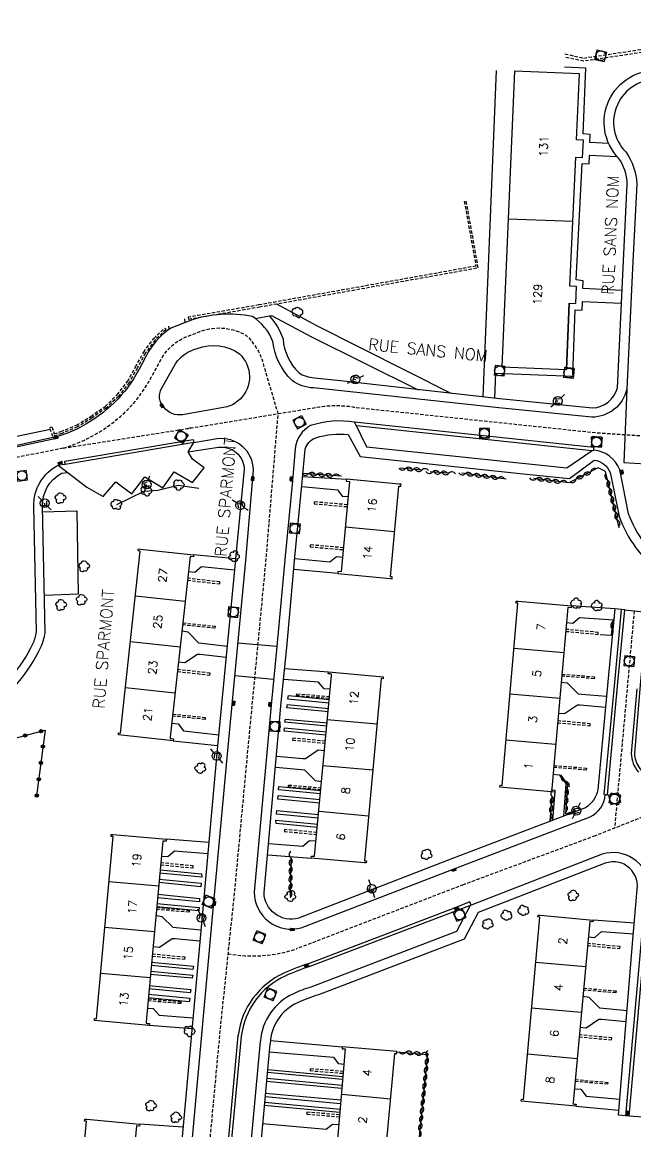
# Model space of a CAD drawing. Header units: millimetres. Extents: x 157000 to 158001, y 120999 to 122000.
# Drawn here: x 157630.4 to 157723.5, y 121662.6 to 121831 of the extents above; entities that cross this region are included whole.
import ezdxf
from ezdxf.enums import TextEntityAlignment as Align

# ---------------------------------------------------------------- set-up
doc = ezdxf.new("R2010")
doc.units = ezdxf.units.MM
doc.linetypes.add('DASHED', pattern=[0.75, 0.5, -0.25])
doc.layers.get('0').update_dxf_attribs({"linetype": 'CONTINUOUS'})
for name, color, linetype in [('W0001', 6, 'DASHED'), ('W0008', 7, 'CONTINUOUS'), ('W0100', 7, 'CONTINUOUS'), ('W0112', 1, 'DASHED'), ('W0300', 7, 'CONTINUOUS'), ('W0302', 3, 'CONTINUOUS'), ('W0310', 3, 'CONTINUOUS'), ('W0322', 7, 'CONTINUOUS'), ('W0334', 7, 'CONTINUOUS'), ('W0400', 7, 'CONTINUOUS'), ('W0420', 7, 'CONTINUOUS'), ('W0471', 7, 'CONTINUOUS'), ('W0989', 7, 'CONTINUOUS'), ('W0991', 7, 'CONTINUOUS'), ('W1102', 7, 'CONTINUOUS')]:
    doc.layers.add(name, color=color, linetype=linetype)
doc.styles.get("Standard").update_dxf_attribs({"font": 'romans.shx', "width": 0.85})

# ---------------------------------------------------------------- blocks, each defined once
blk = doc.blocks.new('T420')
for p, q in [((0.75, 0.75), (-0.75, 0.75)), ((-0.75, 0.75), (-0.75, -0.75)), ((0.75, 0.75), (0.75, -0.75)), ((0.75, -0.75), (-0.75, -0.75))]:
    blk.add_line(p, q)
blk.add_ellipse((0, 0), major_axis=(-0.53, 0.53), ratio=1, start_param=3.926991, end_param=10.210176)
blk = doc.blocks.new('t322o')
at = {"color": 0, "linetype": 'Continuous'}
for radius in [0.25, 0.15]:
    blk.add_circle((0, 0), radius, dxfattribs=at)
blk = doc.blocks.new('T300')
for p, q in [((-0.8, 0.51), (-0.86, 0.34)), ((-0.86, 0.34), (-0.86, 0.17)), ((-0.86, 0.17), (-0.74, 0.06)), ((-0.69, 0.63), (-0.8, 0.51)), ((-0.8, -0.06), (-0.74, 0.06)), ((-0.74, 0.06), (-0.69, 0.11)), ((-0.57, 0.69), (-0.69, 0.63)), ((-0.46, 0.69), (-0.57, 0.69)), ((-0.29, 0.63), (-0.46, 0.69)), ((-0.29, 0.63), (-0.17, 0.74)), ((-0.23, 0.57), (-0.29, 0.63)), ((-0.17, 0.74), (-0.06, 0.8)), ((-0.06, 0.8), (0.06, 0.8)), ((0.06, 0.8), (0.23, 0.74)), ((0.23, 0.74), (0.34, 0.63)), ((0.34, 0.63), (0.4, 0.51)), ((0.46, 0.46), (0.34, 0.46)), ((0.4, 0.51), (0.4, 0.46)), ((0.57, 0.4), (0.46, 0.46)), ((0.57, 0.4), (0.69, 0.29)), ((0.69, 0.29), (0.74, 0.17)), ((0.74, 0.06), (0.69, -0.17)), ((0.74, 0.17), (0.74, 0.06)), ((-0.8, -0.17), (-0.8, -0.06)), ((-0.8, -0.23), (-0.8, -0.17)), ((-0.74, -0.34), (-0.8, -0.23)), ((-0.69, -0.4), (-0.74, -0.34)), ((-0.51, -0.46), (-0.69, -0.4)), ((-0.4, -0.46), (-0.51, -0.46)), ((-0.4, -0.46), (-0.34, -0.46)), ((-0.34, -0.46), (-0.34, -0.4)), ((-0.34, -0.51), (-0.34, -0.46)), ((-0.29, -0.63), (-0.34, -0.51)), ((-0.17, -0.74), (-0.29, -0.63)), ((-0.06, -0.8), (-0.17, -0.74)), ((0.06, -0.8), (-0.06, -0.8)), ((0.17, -0.74), (0.06, -0.8)), ((0.23, -0.69), (0.17, -0.74)), ((0.29, -0.46), (0.23, -0.46)), ((0.29, -0.63), (0.23, -0.69)), ((0.46, -0.4), (0.29, -0.46)), ((0.34, -0.51), (0.29, -0.63)), ((0.34, -0.51), (0.34, -0.46)), ((0.57, -0.34), (0.46, -0.4)), ((0.63, -0.29), (0.57, -0.34)), ((0.69, -0.17), (0.63, -0.29))]:
    blk.add_line(p, q)
blk = doc.blocks.new('T471')
for p, q in [((-0.333334, 0.333334), (-0.333334, -0.333334)), ((-0.333334, 0.333334), (0.333334, 0.333334)), ((-0.333334, 0), (0, 0)), ((0.500001, 0.500001), (1.000002, 1.000002)), ((-0.500001, -0.500001), (-1.000002, -1.000002)), ((-0.333334, -0.333334), (0.333334, -0.333334))]:
    blk.add_line(p, q)
blk.add_ellipse((0, 0), major_axis=(0.471405, 0.471405), ratio=1, start_param=5.4977871438, end_param=11.780972451)
blk = doc.blocks.new('t310o')
at = {"color": 0, "linetype": 'Continuous'}
for centre, start, end in [((-0.5, 0.38), 216.8699, 323.1304), ((0.5, -0.37), 36.8699, 143.1303)]:
    blk.add_arc(centre, 0.625, start, end, dxfattribs=at)
blk = doc.blocks.new('T400')
for p, q in [((-0.15, 0.3), (0.15, 0.3)), ((-0.15, -0.25), (-0.15, 0.3)), ((-0.15, 0.15), (0.15, 0.15)), ((-0.15, 0), (0.15, 0)), ((0.15, 0.3), (0.15, -0.25)), ((-0.15, -0.15), (0.15, -0.15)), ((-0.15, -0.25), (-0.15, -0.3)), ((-0.15, -0.3), (0.15, -0.3)), ((0.15, -0.3), (0.15, -0.25))]:
    blk.add_line(p, q)

msp = doc.modelspace()

# ---------------------------------------------------------------- linework, layer by layer
at = {"layer": 'W0001', "flags": 128}
for points in [[(157636.62, 121766.33), (157625.76, 121764.14), (157622.82, 121763.51, -0.07214), (157616.49, 121763.41, -0.149473), (157605.2, 121768.52, -0.128183), (157598.81, 121777.94), (157593.13, 121794.84), (157580.43, 121832.5), (157566.87, 121872.69)], [(157636.62, 121766.33, 0.146057), (157647.65, 121773.54, 0.029615), (157649.6, 121776.42), (157651.74, 121780.28, -0.188365), (157656.27, 121783.56, -0.260923), (157664.34, 121783.48, -0.149042), (157667.02, 121778.9), (157669.19, 121771.57), (157667.32, 121749.01), (157664.62, 121720.69), (157662.61, 121699.19), (157660.39, 121677.85), (157657.99, 121652, 0.075761), (157659.81, 121630.7, 0.071176), (157665.88, 121616.95, 0.086371), (157674.54, 121606.65), (157694.23, 121588.36)], [(157636.62, 121766.33), (157656.02, 121769.39), (157675.15, 121772.55, -0.088778), (157681.08, 121772.51), (157717.37, 121768.69), (157724.2, 121768.23)]]:
    msp.add_lwpolyline(points, format="xyb", dxfattribs=at)
at = {"layer": 'W0001'}
msp.add_lwpolyline([(157843.17, 121748.54), (157824.47, 121741.87, -0.086218), (157818.04, 121740.92), (157810.34, 121741.66, 0.108479), (157805.76, 121741.07), (157792.77, 121736.6), (157774.81, 121729.69), (157749.75, 121720.04), (157745.22, 121718.31), (157730.11, 121712.55), (157717.34, 121707.48), (157697.33, 121700.05), (157672.04, 121690.33, -0.126483), (157661.61, 121689.59)], format="xyb", dxfattribs=at)
at = {"layer": 'W0001', "flags": 128}
msp.add_lwpolyline([(157723.24, 121741.64), (157720.26, 121708.64)], dxfattribs=at)
at = {"layer": 'W0008'}
for points in [[(157730.61, 121810.8, 2.596499), (157721.98, 121811.29, -0.149764), (157723.63, 121806.44), (157723, 121793.64), (157722.12, 121775.26, -0.344561), (157716.84, 121771.02), (157702.7, 121772.44), (157674.59, 121775.47, -0.148349), (157671.34, 121776.59, -0.175069), (157668.44, 121782.51, 0.159212), (157665.32, 121786.33, 0.130586), (157655.91, 121785.71), (157652.95, 121784.54, 0.11567), (157649.58, 121781), (157648.12, 121778.34, -0.052455), (157645.94, 121774.95, -0.145789), (157635.78, 121768.08), (157635.83, 121767.87), (157625.44, 121765.61)], [(157728.16, 121748.65, -0.143496), (157722.41, 121756.34), (157721.6, 121760.52), (157721.05, 121763.04, 0.294738), (157717.12, 121766), (157717.14, 121766.44), (157680.84, 121770.28, 0.116847), (157674.16, 121769.76, 0.249061), (157671.83, 121766.3), (157671.39, 121761.37), (157670.28, 121749.93), (157669.03, 121736.21), (157668.2, 121727.86), (157665.59, 121698.92, 0.495933), (157672.74, 121693.53)], [(157656.02, 121769.39), (157655.14, 121769.23, -0.279388)], [(157635.94, 121763.79), (157636.9, 121763.91), (157636.86, 121764.35), (157656.32, 121767.65), (157656.46, 121767.21), (157659.98, 121767.79, -0.453952), (157665.42, 121763.05), (157664.28, 121749.28), (157661.59, 121720.98), (157659.39, 121696.83), (157656.09, 121660.53), (157655.48, 121653.89, 0.094741), (157657.61, 121628.66, 0.138759), (157671.77, 121605.25), (157672.39, 121604.66), (157684.6, 121593.32, -0.177298), (157686.13, 121586.16, -0.172291), (157683.25, 121580.66), (157671.4, 121567.67), (157670.42, 121566.53), (157643.47, 121536.88), (157640.13, 121533.24), (157619.7, 121510.74), (157617.1, 121507.91)], [(157628.78, 121731.58, 0.062791), (157632, 121736.6, 0.071922), (157632.57, 121738.44), (157632.17, 121757.42, -0.292128), (157635.94, 121763.79)], [(157672.74, 121693.53), (157696.21, 121702.58), (157716.56, 121710.38, 0.278855), (157718.84, 121713.72), (157719.21, 121713.7), (157720.79, 121730.73), (157721.82, 121741.8), (157724.66, 121741.48)], [(157723.63, 121729.81), (157722.78, 121719.99, 0.156952), (157723.88, 121717.14)], [(157725.56, 121700.05, 0.465896), (157718.41, 121704.69), (157698.53, 121696.97), (157698.32, 121697.46), (157695.96, 121696.51), (157673.03, 121687.76)], [(157673.93, 121688.09, 0.033489), (157670.1, 121686.64, 0.259072), (157663.17, 121677.21), (157663.14, 121677.13), (157660.78, 121651.78, 0.075624), (157662.53, 121631.36, 0.071176), (157666.75, 121620.77), (157667.16, 121620.98), (157667.24, 121620.77, 0.104642), (157676.47, 121608.95)]]:
    msp.add_lwpolyline(points, format="xyb", dxfattribs=at)
msp.add_lwpolyline([(157654.74, 121771.41, -0.288644), (157651.89, 121772.56, -0.342919), (157651.55, 121775.36), (157653.65, 121779.14, -0.191151), (157656.95, 121781.45, -0.26253), (157663.36, 121780.63, -0.42952), (157663.45, 121773.76, -0.120642), (157661.5, 121772.61)], format="xyb", close=True, dxfattribs=at)
for points in [[(157635.94, 121763.79), (157636.9, 121763.91)], [(157725.32, 121664.74), (157722.47, 121664.92), (157724.8, 121690.97)], [(157663.17, 121677.21), (157663.12, 121677.09), (157663.13, 121677.12)]]:
    msp.add_lwpolyline(points, dxfattribs=at)
at = {"layer": 'W0100'}
for points in [[(157714.39, 121810.5), (157715.43, 121810.46), (157715.55, 121813.07), (157714.51, 121813.11), (157714.97, 121823.15), (157705.08, 121823.57), (157703.18, 121778.65), (157712.99, 121778.25), (157713.38, 121788.32), (157714.38, 121788.28), (157714.49, 121790.88), (157713.51, 121790.92)], [(157687.55, 121760.56), (157687.56, 121760.56), (157687.87, 121760.54), (157687.89, 121760.84), (157687.58, 121760.86), (157679.58, 121761.62), (157679.55, 121761.32), (157680.05, 121761.27), (157678.79, 121747.53), (157678.29, 121747.58), (157678.27, 121747.28), (157686.23, 121746.53), (157686.53, 121746.5), (157686.55, 121746.8), (157686.26, 121746.82)], [(157645.03, 121723.11), (157645.33, 121723.08), (157648.31, 121750.7), (157648.01, 121750.73), (157648.05, 121751.03), (157648.35, 121751), (157656.4, 121750.13), (157656.37, 121749.83), (157655.87, 121749.88), (157652.85, 121722.46), (157652.83, 121722.27), (157653.03, 121722.24), (157653.33, 121722.21), (157653.29, 121721.91), (157645, 121722.81)], [(157702.9, 121715.15), (157703.2, 121715.12), (157705.62, 121742.8), (157705.32, 121742.82), (157705.35, 121743.12), (157705.65, 121743.1), (157713.72, 121742.39), (157713.69, 121742.09), (157713.19, 121742.14), (157710.73, 121714.66), (157710.71, 121714.46), (157710.91, 121714.45), (157711.21, 121714.42), (157711.19, 121714.12), (157702.88, 121714.85)], [(157685.14, 121731.33), (157684.84, 121731.35), (157682.34, 121703.68), (157682.64, 121703.66), (157682.61, 121703.36), (157682.31, 121703.38), (157674.24, 121704.11), (157674.27, 121704.41), (157674.76, 121704.37), (157677.31, 121731.83), (157677.33, 121732.03), (157677.13, 121732.05), (157676.83, 121732.08), (157676.86, 121732.38), (157685.16, 121731.63)], [(157641.39, 121679.73), (157641.69, 121679.71), (157644.18, 121707.38), (157643.89, 121707.4), (157643.91, 121707.7), (157644.21, 121707.68), (157652.28, 121706.95), (157652.26, 121706.65), (157651.76, 121706.69), (157649.22, 121679.23), (157649.2, 121679.03), (157649.4, 121679.01), (157649.7, 121678.98), (157649.67, 121678.68), (157641.36, 121679.43)], [(157706.14, 121667.49), (157706.44, 121667.46), (157708.93, 121695.13), (157708.63, 121695.16), (157708.66, 121695.46), (157708.96, 121695.43), (157717.03, 121694.7), (157717, 121694.4), (157716.51, 121694.45), (157713.97, 121666.98), (157713.95, 121666.78), (157714.15, 121666.76), (157714.45, 121666.74), (157714.42, 121666.44), (157706.12, 121667.19)], [(157637.36, 121636.51), (157637.65, 121636.48), (157640.15, 121664.15), (157639.85, 121664.18), (157639.88, 121664.48), (157640.18, 121664.45), (157648.25, 121663.72), (157648.22, 121663.42), (157647.72, 121663.47), (157645.18, 121636), (157645.17, 121635.8), (157645.37, 121635.78), (157645.66, 121635.76), (157645.64, 121635.46), (157637.33, 121636.21)]]:
    msp.add_lwpolyline(points, close=True, dxfattribs=at)
for points in [[(157687.26, 121674.72), (157678.94, 121675.47), (157678.92, 121675.17), (157679.41, 121675.13), (157678.22, 121661.38), (157677.73, 121661.42), (157677.7, 121661.13), (157685.66, 121660.41), (157685.96, 121660.38), (157685.99, 121660.68), (157685.69, 121660.71), (157686.92, 121674.45)], [(157686.92, 121674.45), (157686.93, 121674.45), (157687.24, 121674.44), (157687.26, 121674.72)]]:
    msp.add_lwpolyline(points, dxfattribs=at)
at = {"layer": 'W0112'}
for points in [[(157712.75, 121826.17), (157715.59, 121825.55), (157725.48, 121827.03), (157725.46, 121825.56), (157725.23, 121825.56), (157725.24, 121826.51), (157715.58, 121825.07), (157712.73, 121825.69)], [(157697.47, 121803.81), (157699.24, 121793.96), (157666.32, 121788.07), (157655.59, 121786.21), (157655.64, 121785.91), (157666.38, 121787.77), (157699.59, 121793.72), (157697.77, 121803.86)], [(157635.36, 121768.2), (157635.36, 121768.19)], [(157679.75, 121757.74), (157674.72, 121758.17), (157674.7, 121757.88), (157679.72, 121757.45)], [(157679.13, 121751.21), (157674.11, 121751.64), (157674.08, 121751.35), (157679.11, 121750.92)], [(157655.47, 121746.27), (157660.37, 121745.72), (157660.4, 121746.02), (157655.51, 121746.57)], [(157654.76, 121739.8), (157659.68, 121739.29), (157659.64, 121739), (157654.73, 121739.5)], [(157712.87, 121738.52), (157717.78, 121738.06), (157717.8, 121738.36), (157712.9, 121738.82)], [(157653.95, 121732.43), (157658.87, 121731.88), (157658.91, 121732.17), (157653.98, 121732.73)], [(157712.29, 121732.03), (157717.21, 121731.63), (157717.19, 121731.33), (157712.26, 121731.73)], [(157676.98, 121728.33), (157672.03, 121728.75), (157672.06, 121729.05), (157677.01, 121728.63)], [(157653.24, 121725.96), (157658.18, 121725.45), (157658.15, 121725.16), (157653.2, 121725.66)], [(157711.63, 121724.65), (157716.56, 121724.2), (157716.59, 121724.49), (157711.65, 121724.95)], [(157676.38, 121721.85), (157671.45, 121722.32), (157671.42, 121722.02), (157676.36, 121721.55)], [(157711.05, 121718.17), (157716, 121717.76), (157715.98, 121717.46), (157711.02, 121717.87)], [(157675.7, 121714.47), (157670.78, 121714.89), (157670.8, 121715.19), (157675.73, 121714.77)], [(157675.1, 121707.98), (157670.2, 121708.45), (157670.17, 121708.15), (157675.07, 121707.69)], [(157651.42, 121703.08), (157656.33, 121702.61), (157656.36, 121702.91), (157651.45, 121703.38)], [(157650.82, 121696.59), (157655.75, 121696.17), (157655.72, 121695.88), (157650.79, 121696.29)], [(157716.17, 121690.83), (157721.08, 121690.37), (157721.11, 121690.66), (157716.2, 121691.13)], [(157650.14, 121689.21), (157655.07, 121688.74), (157655.1, 121689.04), (157650.17, 121689.51)], [(157715.57, 121684.35), (157720.5, 121683.93), (157720.47, 121683.63), (157715.55, 121684.05)], [(157649.54, 121682.73), (157654.49, 121682.31), (157654.47, 121682.01), (157649.51, 121682.43)], [(157714.89, 121676.97), (157719.83, 121676.5), (157719.86, 121676.8), (157714.92, 121677.27)], [(157679.12, 121671.71), (157674.09, 121672.12), (157674.07, 121671.84), (157679.09, 121671.43)], [(157714.29, 121670.48), (157719.25, 121670.06), (157719.22, 121669.77), (157714.27, 121670.19)], [(157678.55, 121665.13), (157673.6, 121665.53), (157673.57, 121665.24), (157678.52, 121664.84)]]:
    msp.add_lwpolyline(points, dxfattribs=at)
msp.add_lwpolyline([(157634.92, 121769.56), (157635.26, 121768.51), (157636.28, 121768.85), (157638.65, 121769.81), (157640.82, 121771.15), (157642.98, 121772.67), (157644.8, 121774.42), (157646.37, 121776.47), (157647.61, 121778.65), (157648.83, 121780.9), (157650.35, 121782.96), (157652.02, 121784.56), (157652.22, 121784.34), (157650.58, 121782.76), (157649.08, 121780.74), (157647.87, 121778.5), (157646.62, 121776.3), (157645.02, 121774.22), (157643.17, 121772.44), (157640.98, 121770.9), (157638.78, 121769.55), (157636.39, 121768.57), (157635.05, 121768.09), (157634.6, 121769.46)], close=True, dxfattribs=at)
at = {"layer": 'W0302'}
msp.add_lwpolyline([(157644.77, 121757.77), (157648.92, 121759.79), (157650.97, 121759.97), (157654.07, 121760.73), (157657.21, 121760.26)], dxfattribs=at)
at = {"layer": 'W0310'}
for points in [[(157691.03, 121763.01), (157687.73, 121763.29)], [(157720.99, 121754.22), (157718.88, 121762.78), (157717.8, 121763.33), (157713.34, 121761.07), (157708.02, 121761.73)], [(157678.84, 121762.07), (157672.99, 121762.49)], [(157695.13, 121762.52), (157692.28, 121762.73)], [(157703.83, 121761.64), (157697.09, 121762.53)], [(157720.02, 121740.19), (157719.74, 121737.88), (157718.07, 121737.97)], [(157712.05, 121716.75), (157713.13, 121715.28), (157712.82, 121710.83), (157714.2, 121711.27)], [(157710.52, 121709.71), (157710.81, 121713.56)], [(157671.14, 121704.13), (157671.07, 121698.25)], [(157687.26, 121674.71), (157691.89, 121674.3), (157690.5, 121660.3), (157686.48, 121660.3)]]:
    msp.add_lwpolyline(points, dxfattribs=at)
at = {"layer": 'W0322'}
msp.add_line((157713.38, 121788.32), (157712.99, 121778.25), dxfattribs=at)
at = {"layer": 'W0322', "flags": 128}
msp.add_lwpolyline([(157713.38, 121788.32), (157714.38, 121788.28), (157714.49, 121790.88), (157713.51, 121790.92)], dxfattribs=at)
at = {"layer": 'W0322'}
msp.add_lwpolyline([(157616.34, 121718.85), (157633.86, 121723.52), (157632.59, 121713.55)], dxfattribs=at)
at = {"layer": 'W0334'}
for p, q in [((157672.95, 121762.01), (157679.58, 121761.62)), ((157653.29, 121721.91), (157660.05, 121721.18)), ((157714.42, 121666.44), (157720.93, 121665.85))]:
    msp.add_line(p, q, dxfattribs=at)
for points in [[(157635.78, 121768.08), (157625.39, 121765.82), (157622.5, 121765.2, -0.071605), (157616.71, 121765.11, -0.149491), (157606.33, 121769.81, -0.128027), (157600.44, 121778.5), (157594.76, 121795.39), (157582.06, 121833.05), (157572.06, 121862.7)], [(157667.86, 121786.4, -0.110913), (157669.97, 121782.87, 0.177363), (157672.35, 121777.79, 0.145041), (157674.7, 121777.02), (157678.7, 121776.59), (157702.85, 121773.86), (157716.9, 121772.45, 0.331132), (157720.7, 121775.47), (157721.57, 121793.71), (157722.2, 121806.45, 0.144339), (157720.88, 121810.37, -2.539312), (157731.6, 121809.77, 0.147928), (157730.09, 121806.52), (157729.17, 121786.69), (157728.08, 121762.96, 0.266048), (157732.45, 121753.64), (157734.24, 121753.59), (157735, 121753.63), (157736.11, 121753.66), (157748.96, 121752.49, 0.146249), (157750.61, 121753.97), (157750.88, 121756.8), (157746.42, 121757.05), (157746.41, 121757.19)], [(157720.3, 121741.94), (157719.25, 121730.87), (157717.73, 121714.44, -0.194552), (157715.86, 121711.75), (157695.66, 121704.02), (157672.33, 121694.98, -0.490995), (157667.09, 121698.86), (157669.69, 121727.72), (157670.53, 121736.07), (157670.53, 121736.07), (157671.77, 121749.79), (157672.88, 121761.23), (157673.32, 121766.16, -0.230456), (157674.95, 121767.92, -0.09945), (157679.87, 121768.4), (157681.66, 121765.08), (157706.89, 121762.39), (157713.46, 121761.71), (157717.18, 121764.52, -0.274842), (157719.6, 121762.61), (157720.13, 121760.21), (157720.96, 121755.93, 0.146373), (157727.32, 121747.4)], [(157655.57, 121765.77), (157660.18, 121766.46, -0.445947), (157664.09, 121763.12), (157662.75, 121749.54), (157662.74, 121749.42), (157660.05, 121721.12), (157657.86, 121696.97), (157654.55, 121660.67), (157653.94, 121654.05), (157653.57, 121648.06), (157651.44, 121625.03, 0.203298), (157653.54, 121619.98), (157667.2, 121607.74), (157671.34, 121603.53), (157683.39, 121592.33, -0.171794), (157684.6, 121586.37, -0.174348), (157682.16, 121581.75), (157670.25, 121568.7), (157669.27, 121567.56), (157642.33, 121537.92), (157638.99, 121534.28), (157618.56, 121511.78), (157615.96, 121508.95)], [(157546.37, 121683.24), (157545.75, 121683.09, 0.001007), (157545.68, 121683.32, 0.055504), (157541.11, 121694.06, -0.337207), (157543.51, 121704.02, -0.124811), (157547.44, 121705.85), (157585.23, 121716.07), (157622.12, 121726.12, 0.167884), (157629.79, 121730.74, 0.062791), (157633.18, 121736.03, 0.075752), (157633.88, 121738.35), (157633.48, 121757.45, -0.28198), (157636.34, 121762.52), (157637.3, 121762.64)], [(157725.16, 121741.44), (157724.13, 121729.77), (157723.28, 121719.99, 0.126382), (157723.98, 121717.87), (157724.25, 121717.44)], [(157722.47, 121664.92), (157720.86, 121665.07), (157723.01, 121691.13), (157723.76, 121699.93, 0.264484), (157721.71, 121703.16, 0.15437), (157719.62, 121703.49), (157718.87, 121703.32), (157699.57, 121695.83), (157697.43, 121691.79), (157675.37, 121683.35, 0.033489), (157672.17, 121682.14, 0.28317), (157668.03, 121675.95), (157667.99, 121675.86), (157665.72, 121651.39, 0.075359), (157667.35, 121632.52, 0.056381), (157670.06, 121625.06, 0.071176)], [(157698.53, 121696.97), (157696.14, 121696.04), (157674.06, 121687.63, 0.033489), (157670.3, 121686.2, 0.260676), (157663.64, 121677.08), (157663.6, 121677.01), (157661.25, 121651.75, 0.0756), (157662.99, 121631.47, 0.071176), (157667.16, 121620.98, 0.071176)], [(157698.36, 121696.91), (157696.28, 121692.97), (157674.21, 121684.53, 0.033489), (157671.54, 121683.5, 0.273646), (157666.55, 121676.31), (157666.52, 121676.24), (157664.22, 121651.51, 0.075443), (157665.89, 121632.17, 0.052096), (157668.44, 121624.96, 0.071176)]]:
    msp.add_lwpolyline(points, format="xyb", dxfattribs=at)
for points in [[(157719.37, 121812.6), (157716.52, 121812.74), (157716.56, 121813.94), (157715.49, 121814.05), (157715.9, 121824.02), (157712.67, 121824.15)], [(157700.36, 121774.13), (157702.36, 121823.68)], [(157721.41, 121790.27), (157715.47, 121790.55), (157715.51, 121791.75), (157714.44, 121791.86), (157715.34, 121809.53), (157716.4, 121809.49), (157716.46, 121810.73), (157716.42, 121810.8), (157720.68, 121810.59)], [(157713.93, 121777.47), (157714.28, 121787.34), (157715.35, 121787.3), (157715.4, 121788.54), (157715.37, 121788.61), (157721.31, 121788.32)], [(157668.97, 121788.24), (157675.07, 121784.97), (157695.42, 121774.66)], [(157655.13, 121785.4), (157655.08, 121785.97)], [(157665.78, 121786.02), (157667.86, 121786.4), (157668.34, 121786.43), (157674.2, 121783.29), (157690.5, 121775.19)], [(157652.71, 121784.38), (157652.66, 121784.86)], [(157702.1, 121773.94), (157702.27, 121777.69), (157713.92, 121777.24)], [(157722.12, 121775.26), (157721.69, 121764.15), (157726.69, 121763.85)], [(157680.84, 121770.28), (157682.65, 121766.52), (157713.04, 121763.34), (157716.86, 121765.99), (157717.12, 121766)], [(157625.11, 121767.24), (157634.68, 121769.22)], [(157681.1, 121769.75), (157716.84, 121765.97)], [(157635.87, 121763.75), (157640.19, 121760.39), (157642.69, 121758.98), (157644.58, 121761.23), (157647.05, 121759.39), (157649.02, 121761.99), (157651.75, 121760.31), (157653.44, 121762.74), (157656.24, 121761.09), (157658.01, 121763.36), (157656.22, 121764.64), (157655.57, 121765.77), (157656.46, 121767.21)], [(157656.44, 121767.17), (157636.91, 121763.85), (157636.9, 121763.91)], [(157672.81, 121760.52), (157678.24, 121760.02), (157678.94, 121759.06), (157679.86, 121758.97)], [(157633.5, 121756.65), (157638.67, 121756.8), (157638.87, 121744.15), (157633.77, 121743.98)], [(157662.75, 121749.54), (157656.4, 121750.13)], [(157678.99, 121749.74), (157678.06, 121749.83), (157677.09, 121749.04), (157671.75, 121749.54)], [(157655.62, 121747.6), (157656.58, 121747.49), (157657.61, 121748.34), (157662.59, 121747.88)], [(157678.27, 121747.28), (157671.6, 121747.9)], [(157721.82, 121741.8), (157720.33, 121741.93), (157713.72, 121742.39)], [(157718.84, 121713.72), (157718.72, 121713.73), (157720.29, 121730.78), (157721.34, 121741.85)], [(157712.99, 121739.85), (157713.95, 121739.76), (157714.97, 121740.63), (157720.14, 121740.26)], [(157661.49, 121736.23), (157657.67, 121736.65), (157657.19, 121736.72), (157655.56, 121738.39), (157654.62, 121738.53)], [(157669.03, 121736.21), (157663.08, 121736.74)], [(157661.33, 121734.57), (157657.41, 121735), (157657, 121735.03), (157655.05, 121733.75), (157654.1, 121733.82)], [(157670.25, 121732.9), (157670.25, 121732.9), (157676.86, 121732.38)], [(157668.54, 121731.23), (157662.64, 121731.76)], [(157677.12, 121729.76), (157676.23, 121729.81), (157675.36, 121730.82), (157670.09, 121731.22)], [(157719.04, 121728.61), (157715.26, 121728.94), (157714.78, 121729), (157713.12, 121730.64), (157712.17, 121730.76)], [(157676.96, 121727.64), (157670.7, 121728.23), (157670.78, 121728.76), (157677.04, 121728.16)], [(157676.86, 121726.3), (157670.57, 121726.9), (157670.63, 121727.41), (157676.91, 121726.81)], [(157718.89, 121726.95), (157715.04, 121727.29), (157714.63, 121727.31), (157712.7, 121725.99), (157711.75, 121726.04)], [(157653.08, 121724.56), (157654.05, 121724.46), (157654.87, 121723.41), (157660.21, 121722.82)], [(157676.65, 121724.12), (157670.26, 121724.73), (157670.36, 121725.21), (157676.7, 121724.61)], [(157676.52, 121722.77), (157670.15, 121723.38), (157670.22, 121723.87), (157676.57, 121723.26)], [(157669.03, 121719.58), (157672.96, 121719.22), (157673.37, 121719.2), (157675.3, 121720.51), (157676.25, 121720.45)], [(157668.88, 121717.92), (157672.74, 121717.57), (157673.22, 121717.51), (157674.87, 121715.86), (157675.82, 121715.74)], [(157710.93, 121716.84), (157711.87, 121716.76), (157712.87, 121715.44), (157712.53, 121710.48)], [(157675.67, 121713.87), (157669.29, 121714.48), (157669.34, 121714.95), (157675.72, 121714.34)], [(157675.54, 121712.46), (157669.2, 121713.07), (157669.24, 121713.58), (157675.59, 121712.97)], [(157711.2, 121714.26), (157710.86, 121709.84)], [(157675.32, 121710.16), (157668.96, 121710.77), (157669.02, 121711.3), (157675.37, 121710.7)], [(157675.18, 121708.75), (157668.91, 121709.35), (157668.89, 121709.87), (157675.23, 121709.26)], [(157658.72, 121706.48), (157652.28, 121706.95)], [(157674.98, 121706.66), (157674.01, 121706.74), (157672.99, 121705.88), (157667.81, 121706.26)], [(157651.55, 121704.4), (157652.51, 121704.32), (157653.53, 121705.18), (157658.57, 121704.81)], [(157667.65, 121704.59), (157674.24, 121704.11)], [(157651.2, 121700.9), (157657.57, 121700.29), (157657.5, 121699.76), (157651.15, 121700.37)], [(157651.34, 121702.31), (157657.62, 121701.71), (157657.63, 121701.19), (157651.29, 121701.8)], [(157721.97, 121664.95), (157724.3, 121691.02), (157725.06, 121700.04), (157725.56, 121699.99)], [(157650.98, 121698.6), (157657.32, 121697.99), (157657.28, 121697.48), (157650.94, 121698.09)], [(157650.85, 121697.19), (157657.23, 121696.58), (157657.18, 121696.11), (157650.81, 121696.72)], [(157657.51, 121693.15), (157653.78, 121693.49), (157653.31, 121693.56), (157651.65, 121695.2), (157650.7, 121695.32)], [(157723.28, 121694.24), (157717.03, 121694.7)], [(157716.29, 121692.16), (157717.26, 121692.07), (157718.28, 121692.94), (157723.14, 121692.58)], [(157657.36, 121691.49), (157653.56, 121691.84), (157653.15, 121691.86), (157651.22, 121690.55), (157650.27, 121690.61)], [(157650, 121688.29), (157656.38, 121687.69), (157656.31, 121687.19), (157649.95, 121687.8)], [(157649.87, 121686.94), (157656.27, 121686.33), (157656.17, 121685.85), (157649.83, 121686.45)], [(157649.66, 121684.76), (157655.96, 121684.16), (157655.89, 121683.65), (157649.62, 121684.25)], [(157649.57, 121683.42), (157655.83, 121682.83), (157655.75, 121682.3), (157649.49, 121682.9)], [(157722.17, 121680.92), (157718.54, 121681.25), (157718.06, 121681.31), (157716.4, 121682.95), (157715.46, 121683.07)], [(157649.41, 121681.3), (157650.29, 121681.25), (157651.16, 121680.24), (157656.3, 121679.85)], [(157722.03, 121679.26), (157718.31, 121679.6), (157717.9, 121679.62), (157715.97, 121678.3), (157715.02, 121678.36)], [(157656.15, 121678.18), (157649.67, 121678.68)], [(157668.07, 121676.43), (157678.94, 121675.47)], [(157667.88, 121674.71), (157677.61, 121673.87), (157678.32, 121672.91), (157679.24, 121672.82)], [(157667.51, 121670.69), (157678.94, 121669.64)], [(157667.59, 121671.59), (157679.02, 121670.54)], [(157667.63, 121671.99), (157679.05, 121670.93)], [(157667.47, 121670.22), (157678.9, 121669.17)], [(157714.17, 121669.08), (157715.13, 121669), (157715.97, 121667.96), (157721.06, 121667.49)], [(157667.25, 121667.93), (157678.7, 121666.87)], [(157667.3, 121668.44), (157678.74, 121667.39)], [(157667.13, 121666.58), (157678.58, 121665.52)], [(157667.17, 121667.03), (157678.62, 121665.98)], [(157654.79, 121663.25), (157648.25, 121663.72)], [(157678.41, 121663.59), (157677.49, 121663.68), (157676.52, 121662.89), (157666.86, 121663.74)]]:
    msp.add_lwpolyline(points, dxfattribs=at)
at = {"layer": 'W1102'}
for p, q in [((157713.95, 121800.71), (157704.13, 121801.11)), ((157679.42, 121754.4), (157686.9, 121753.69)), ((157655.12, 121743.04), (157647.57, 121743.85)), ((157654.35, 121736.12), (157646.83, 121736.93)), ((157712.58, 121735.28), (157705.02, 121735.94)), ((157653.58, 121729.12), (157646.07, 121729.94)), ((157711.96, 121728.34), (157704.41, 121729)), ((157676.69, 121725.16), (157684.22, 121724.48)), ((157711.33, 121721.34), (157703.8, 121721.99)), ((157676.04, 121718.16), (157683.58, 121717.48)), ((157675.4, 121711.23), (157682.96, 121710.54)), ((157651.12, 121699.83), (157643.57, 121700.52)), ((157650.48, 121692.9), (157642.94, 121693.58)), ((157715.87, 121687.59), (157708.32, 121688.27)), ((157649.83, 121685.9), (157642.31, 121686.58)), ((157715.23, 121680.66), (157707.69, 121681.34)), ((157714.59, 121673.65), (157707.06, 121674.33))]:
    msp.add_line(p, q, dxfattribs=at)
at = {"layer": 'W1102', "flags": 128}
msp.add_lwpolyline([(157678.82, 121668.25), (157686.31, 121667.58)], dxfattribs=at)

# ---------------------------------------------------------------- block references
at = {"layer": 'W0300'}
for p, rotation in [((157672.23, 121786.91), 10.427767376929), ((157654.2, 121760.71), 351.599407844457), ((157649.3, 121759.82), 5.02474593343464), ((157636.22, 121758.83), 90), ((157644.77, 121757.77), 25.9880196614344), ((157662.53, 121749.81), 282.623250933954), ((157639.83, 121748.46), 90), ((157636.32, 121742.59), 90), ((157639.43, 121743.38), 90), ((157714.39, 121742.81), 176.020055218167), ((157717.53, 121742.44), 176.020055218167), ((157657.4, 121717.7), 264.7184361688541), ((157691.8, 121704.7), 62.06625037989809), ((157714.02, 121698.49), 84.90487545584), ((157671.07, 121698.25), 269.2889623673781), ((157703.79, 121695.45), 192.836526087554), ((157706.36, 121696.18), 192.836526087554), ((157701.09, 121694.14), 62.06625037989809), ((157655.83, 121677.78), 354.5517690325811), ((157649.95, 121666.58), 82.30642394940682), ((157653.77, 121664.81), 82.30642394940682)]:
    msp.add_blockref('T300', p, dxfattribs=dict(at, rotation=rotation))
at = {"layer": 'W0310'}
for p, rotation in [((157688.54, 121763.22), 175.119927005854), ((157689.78, 121763.12), 175.119927005854), ((157691.03, 121763.01), 175.119927005854), ((157716.68, 121762.76), 206.767979713727), ((157673.85, 121762.43), 175.863280856364), ((157675.1, 121762.34), 175.863280856364), ((157676.35, 121762.25), 175.863280856364), ((157677.59, 121762.16), 175.863280856364), ((157692.64, 121762.71), 175.692032372628), ((157693.89, 121762.61), 175.692032372628), ((157695.13, 121762.52), 175.692032372628), ((157697.63, 121762.46), 172.438024851752), ((157698.87, 121762.3), 172.438024851752), ((157700.11, 121762.13), 172.438024851752), ((157701.35, 121761.97), 172.438024851752), ((157702.59, 121761.8), 172.438024851752), ((157708.37, 121761.69), 172.924433810484), ((157709.61, 121761.54), 172.924433810484), ((157710.85, 121761.38), 172.924433810484), ((157712.09, 121761.23), 172.924433810484), ((157714.45, 121761.64), 206.767979713727), ((157715.57, 121762.2), 206.767979713727), ((157719.19, 121761.5), 103.8459995641659), ((157719.49, 121760.29), 103.8459995641659), ((157719.79, 121759.08), 103.8459995641659), ((157720.09, 121757.86), 103.8459995641659), ((157720.39, 121756.65), 103.8459995641659), ((157720.69, 121755.43), 103.8459995641659), ((157719.87, 121738.95), 263.084240122378), ((157712.79, 121715.74), 306.313187400266), ((157710.8, 121713.44), 85.60924797392019), ((157712.99, 121713.36), 266.066743349976), ((157713.08, 121714.6), 266.066743349976), ((157710.71, 121712.2), 85.60924797392019), ((157712.91, 121712.11), 266.066743349976), ((157710.61, 121710.95), 85.60924797392019), ((157713.98, 121711.2), 17.78778480867189), ((157671.14, 121704.13), 269.2889623673781), ((157671.11, 121701.63), 269.2889623673781), ((157671.13, 121702.88), 269.2889623673781), ((157671.1, 121700.38), 269.2889623673781), ((157671.08, 121699.13), 269.2889623673781), ((157688.55, 121674.59), 354.9084211165931), ((157689.8, 121674.48), 354.9084211165931), ((157691.04, 121674.37), 354.9084211165931), ((157691.85, 121673.89), 264.3481766455571), ((157691.6, 121671.41), 264.3481766455571), ((157691.72, 121672.65), 264.3481766455571), ((157691.48, 121670.16), 264.3481766455571), ((157691.35, 121668.92), 264.3481766455571), ((157691.11, 121666.43), 264.3481766455571), ((157691.23, 121667.67), 264.3481766455571), ((157690.98, 121665.19), 264.3481766455571), ((157690.86, 121663.94), 264.3481766455571), ((157690.74, 121662.7), 264.3481766455571)]:
    msp.add_blockref('t310o', p, dxfattribs=dict(at, rotation=rotation))
at = {"layer": 'W0322'}
for p, rotation in [((157630.84, 121722.71), 14.9297474964034), ((157633.25, 121723.36), 14.9297474964034), ((157633.54, 121721.04), 262.753948866659), ((157633.23, 121718.56), 262.753948866659), ((157632.91, 121716.08), 262.753948866659), ((157632.6, 121713.6), 262.753948866659)]:
    msp.add_blockref('t322o', p, dxfattribs=dict(at, rotation=rotation))
at = {"layer": 'W0400'}
for p, rotation in [((157651.61, 121772.76), 216.2443227725689), ((157635.54, 121767.92), 102.274342780666), ((157636.17, 121764.09), 102.274342780666), ((157665.38, 121761.7), 175.4373988676255), ((157671.25, 121761.67), 355.3332599002632), ((157721.39, 121762.72), 14.09810858964115), ((157662.47, 121727.62), 353.7166651938114), ((157668.01, 121727.45), 355.5878908012524), ((157695.93, 121702.3), 111.0363702758029), ((157659.56, 121697.23), 354.7184361688541), ((157696.32, 121696.41), 291.922160427134), ((157671.38, 121693.25), 268.0939432401817), ((157673.57, 121687.7), 290.877267669978), ((157722.28, 121665.4), 354.2142619902236)]:
    msp.add_blockref('T400', p, dxfattribs=dict(at, rotation=rotation))
at = {"layer": 'W0420'}
for p, rotation in [((157718.19, 121825.89), 167.704815834462), ((157702.81, 121778.06), 353.853284442464), ((157713.33, 121777.74), 353.853284442464), ((157672.45, 121770.26), 118.252430071742), ((157654.53, 121768.13), 58.17215688702201), ((157717.52, 121767.26), 2.644223918817515), ((157717.55, 121767.26), 354.274161987094), ((157630.36, 121762.16), 187.967278078371), ((157671.79, 121754.11), 265.238847717508), ((157662.45, 121741.46), 174.879247057686), ((157722.5, 121734.02), 84.711499993859), ((157668.77, 121724.07), 267.4870225431682), ((157720.28, 121713.08), 13.6689678610148), ((157720.29, 121713.08), 348.078263989311), ((157658.7, 121697.49), 248.2265666549281), ((157696.76, 121695.49), 201.922160427134), ((157666.4, 121692.08), 248.2265666549281), ((157668.06, 121683.43), 248.2265666549281)]:
    msp.add_blockref('T420', p, dxfattribs=dict(at, rotation=rotation))
msp.add_blockref('T420', (157700.52, 121768.57), dxfattribs=at)
at = {"layer": 'W0471'}
for p, rotation in [((157680.95, 121776.76), 340.883925102666), ((157711.66, 121773.5), 357.660884859768), ((157649.28, 121760.8), 25.9880196614344), ((157633.81, 121757.97), 90), ((157663.47, 121757.68), 282.623250933954), ((157659.9, 121719.61), 264.7184361688541), ((157714.47, 121711.3), 17.78778480867199), ((157683.43, 121699.45), 62.06625037989809), ((157657.61, 121695.03), 248.2265666549281)]:
    msp.add_blockref('T471', p, dxfattribs=dict(at, rotation=rotation))

# ---------------------------------------------------------------- texts
at = {"layer": 'W0989'}
for s, rotation, p in [('RUE SANS NOM', 87.2881, (157719.65, 121798.66)), ('RUE SANS NOM', 354.3372, (157691.97, 121781.22)), ('RUE SPARMONT', 85.2388, (157661.26, 121758.91)), ('RUE SPARMONT', 85.2388, (157642.72, 121735.83))]:
    msp.add_text(s, height=1.75, rotation=rotation, dxfattribs=at).set_placement(p, align=Align.MIDDLE)
at = {"layer": 'W0991'}
for s, rotation, p in [('131', 87.5844, (157709.51, 121812.14)), ('129', 87.6609, (157708.58, 121789.68)), ('16', 84.5973, (157683.5, 121757.63)), ('14', 84.5973, (157682.82, 121750.46)), ('27', 83.7747, (157651.73, 121747.02)), ('25', 83.7747, (157650.97, 121739.98)), ('7', 84.9429, (157709.12, 121739.19)), ('23', 83.7747, (157650.21, 121733.03)), ('5', 84.9429, (157708.49, 121732.14)), ('12', 85.5684, (157680.73, 121728.41)), ('21', 83.7747, (157649.44, 121725.95)), ('3', 84.9429, (157707.88, 121725.17)), ('10', 84.7726, (157680.13, 121721.32)), ('1', 84.9429, (157707.25, 121718.08)), ('8', 84.7726, (157679.5, 121714.35)), ('6', 82.7807, (157678.73, 121707.32)), ('19', 84.7726, (157647.77, 121703.74)), ('17', 84.7726, (157647.12, 121696.65)), ('2', 84.7906, (157712.42, 121691.51)), ('15', 84.7726, (157646.49, 121689.68)), ('4', 84.7906, (157711.78, 121684.46)), ('13', 84.7726, (157645.84, 121682.64)), ('6', 84.7906, (157711.14, 121677.5)), ('4', 84.3486, (157682.75, 121671.51)), ('8', 84.7906, (157710.5, 121670.41)), ('2', 84.3486, (157682.04, 121664.35))]:
    msp.add_text(s, height=1.25, rotation=rotation, dxfattribs=at).set_placement(p, align=Align.MIDDLE)

doc.saveas('drawing.dxf')
